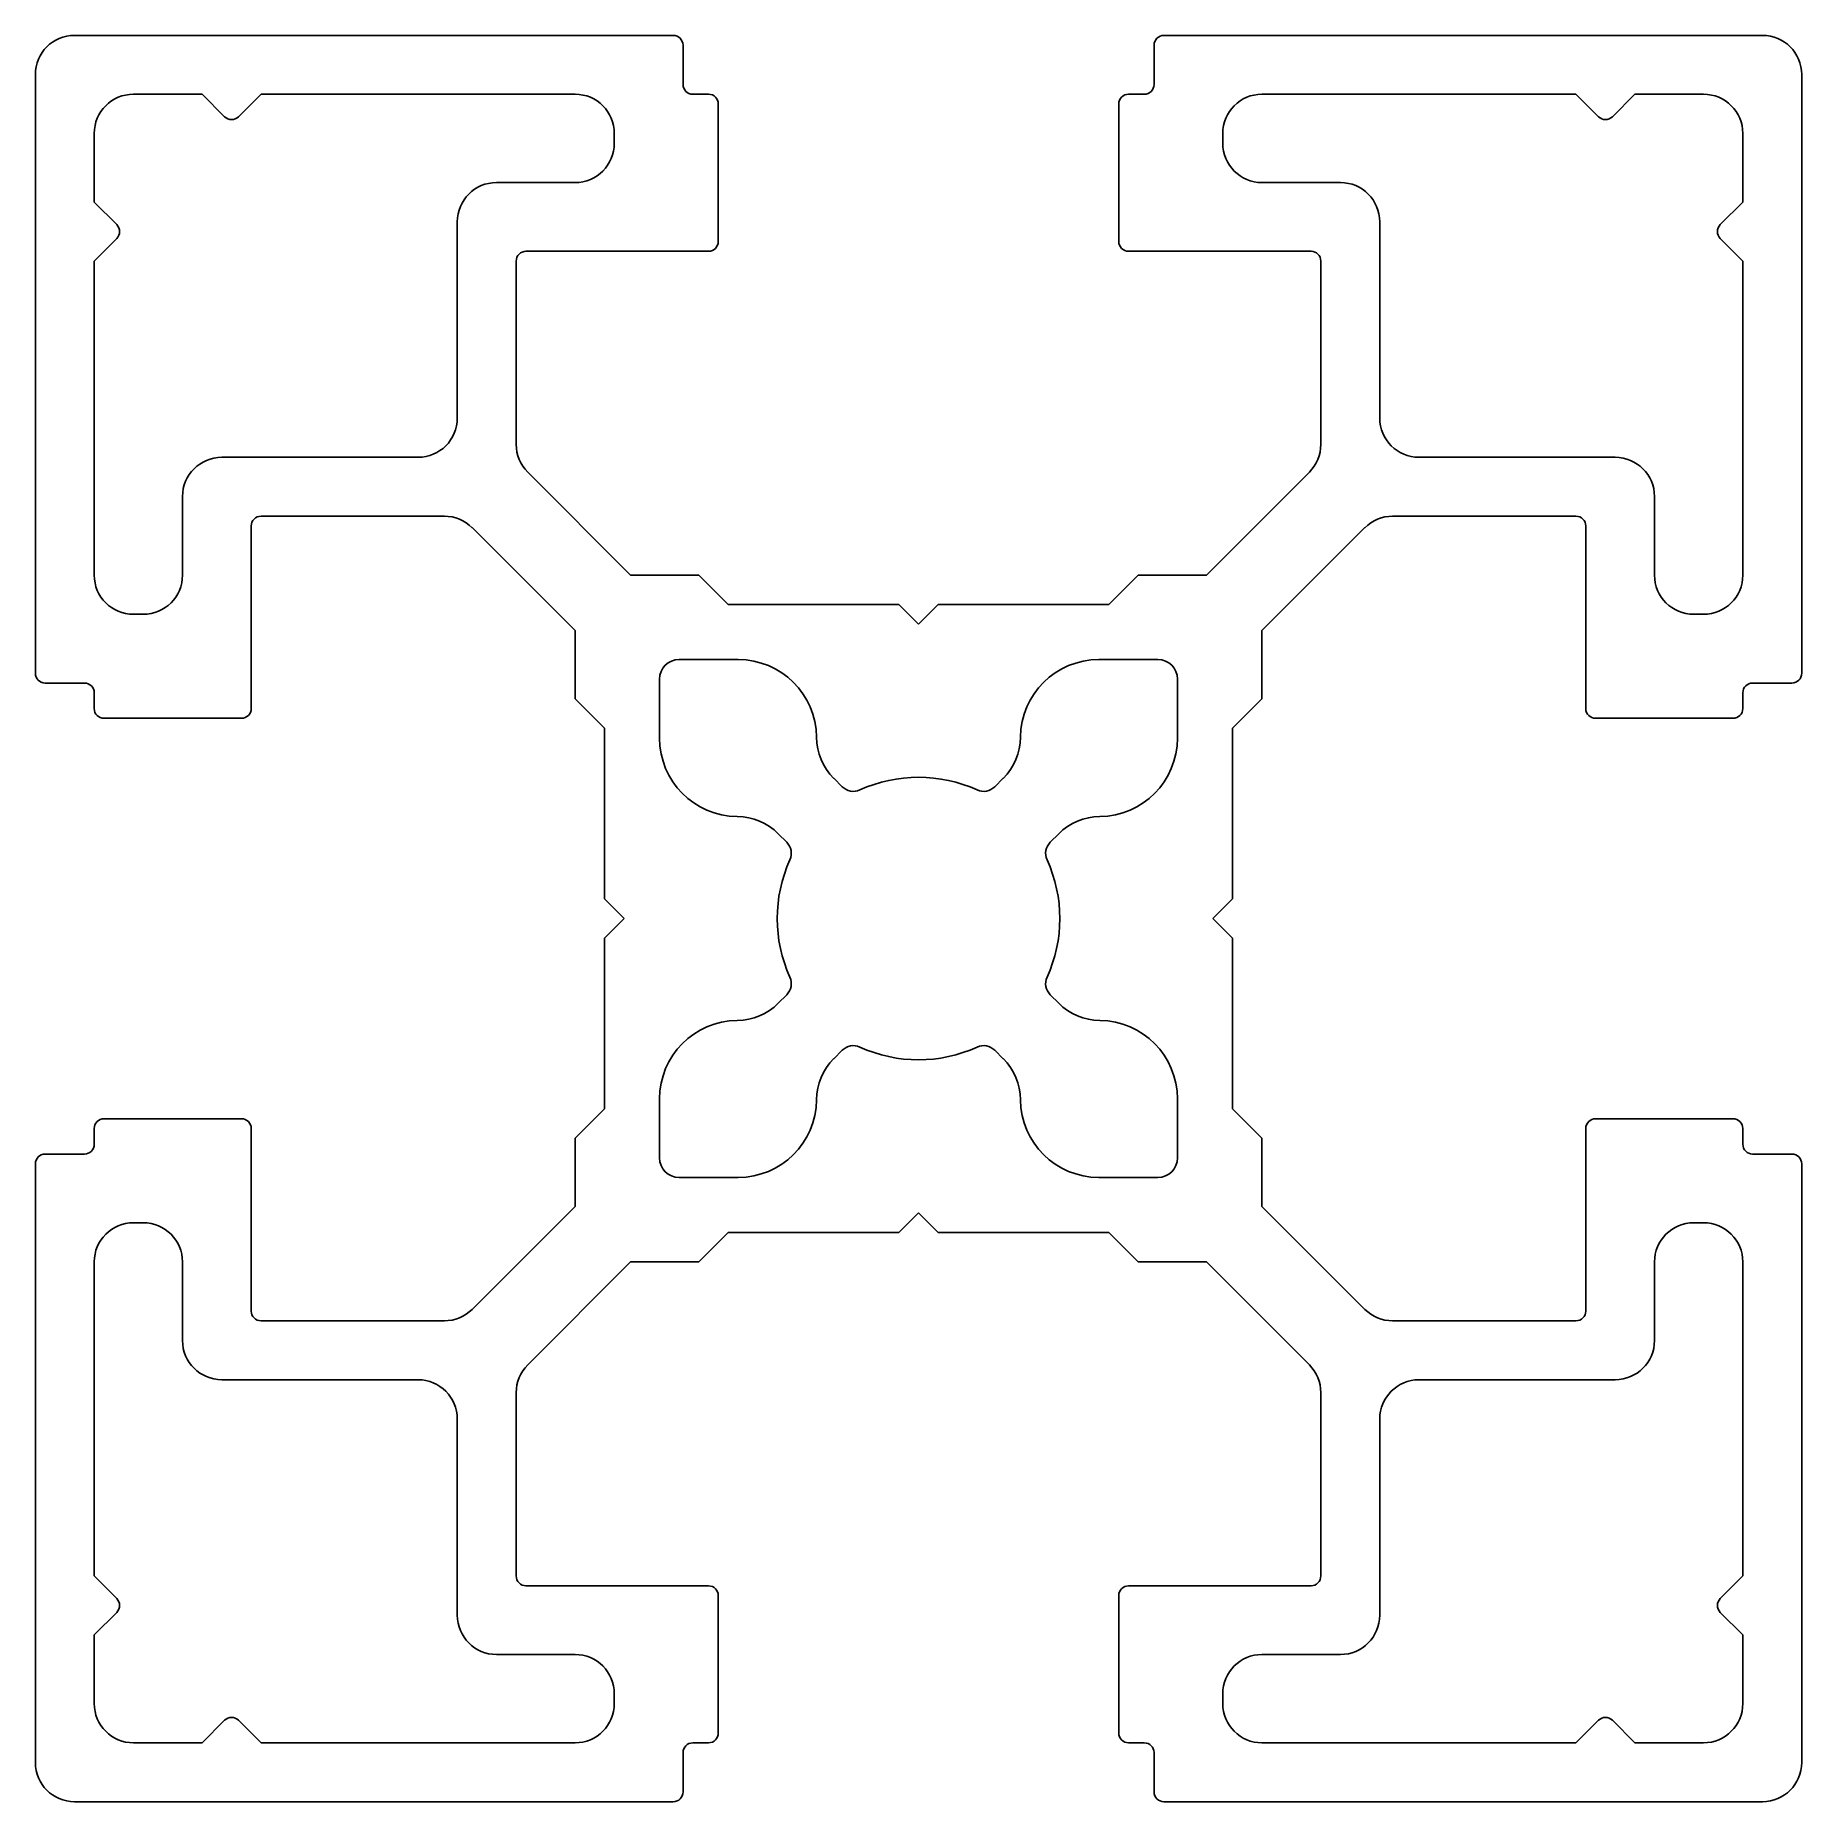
# Model space of a CAD drawing. Extents: x 1469.2 to 1514.2, y 2090 to 2135.
import ezdxf

# ---------------------------------------------------------------- set-up
doc = ezdxf.new("R2010")
doc.units = 0
doc.layers.get('0').update_dxf_attribs({"linetype": 'CONTINUOUS'})

msp = doc.modelspace()

# ---------------------------------------------------------------- linework, layer by layer
for p, q in [((1485.447, 2135.038), (1470.197, 2135.038)), ((1513.197, 2135.038), (1497.947, 2135.038)), ((1485.697, 2134.788), (1485.697, 2133.788)), ((1497.697, 2134.788), (1497.697, 2133.788)), ((1469.197, 2134.038), (1469.197, 2118.788)), ((1514.197, 2118.788), (1514.197, 2134.038)), ((1471.697, 2133.538), (1473.447, 2133.538)), ((1473.447, 2133.538), (1474.02, 2132.965)), ((1474.373, 2132.965), (1474.947, 2133.538)), ((1474.947, 2133.538), (1482.947, 2133.538)), ((1485.947, 2133.538), (1486.347, 2133.538)), ((1497.047, 2133.538), (1497.447, 2133.538)), ((1500.447, 2133.538), (1508.447, 2133.538)), ((1508.447, 2133.538), (1509.02, 2132.965)), ((1509.373, 2132.965), (1509.947, 2133.538)), ((1509.947, 2133.538), (1511.697, 2133.538)), ((1486.597, 2133.288), (1486.597, 2129.788)), ((1496.797, 2129.788), (1496.797, 2133.288)), ((1470.697, 2130.788), (1470.697, 2132.538)), ((1483.947, 2132.538), (1483.947, 2132.288)), ((1499.447, 2132.288), (1499.447, 2132.538)), ((1512.697, 2132.538), (1512.697, 2130.788)), ((1482.947, 2131.288), (1480.947, 2131.288)), ((1502.447, 2131.288), (1500.447, 2131.288)), ((1471.27, 2130.215), (1470.697, 2130.788)), ((1512.697, 2130.788), (1512.123, 2130.215)), ((1470.697, 2129.288), (1471.27, 2129.862)), ((1479.947, 2130.288), (1479.947, 2125.288)), ((1503.447, 2125.288), (1503.447, 2130.288)), ((1512.123, 2129.862), (1512.697, 2129.288)), ((1486.347, 2129.538), (1481.697, 2129.538)), ((1501.697, 2129.538), (1497.047, 2129.538)), ((1470.697, 2121.288), (1470.697, 2129.288)), ((1481.447, 2129.288), (1481.447, 2124.617)), ((1501.947, 2124.617), (1501.947, 2129.288)), ((1512.697, 2129.288), (1512.697, 2121.288)), ((1478.947, 2124.288), (1473.947, 2124.288)), ((1509.447, 2124.288), (1504.447, 2124.288)), ((1481.74, 2123.91), (1484.361, 2121.288)), ((1499.032, 2121.288), (1501.654, 2123.91)), ((1472.947, 2123.288), (1472.947, 2121.288)), ((1510.447, 2121.288), (1510.447, 2123.288)), ((1479.618, 2122.788), (1474.947, 2122.788)), ((1508.447, 2122.788), (1503.775, 2122.788)), ((1474.697, 2122.538), (1474.697, 2117.888)), ((1482.947, 2119.874), (1480.325, 2122.496)), ((1503.068, 2122.496), (1500.447, 2119.874)), ((1508.697, 2117.888), (1508.697, 2122.538)), ((1486.097, 2121.288), (1484.361, 2121.288)), ((1486.847, 2120.538), (1486.097, 2121.288)), ((1497.297, 2121.288), (1496.547, 2120.539)), ((1499.032, 2121.288), (1497.297, 2121.288)), ((1486.847, 2120.538), (1491.197, 2120.539)), ((1491.697, 2120.039), (1491.197, 2120.539)), ((1492.197, 2120.539), (1491.697, 2120.039)), ((1492.197, 2120.539), (1496.547, 2120.539)), ((1471.947, 2120.288), (1471.697, 2120.288)), ((1511.697, 2120.288), (1511.447, 2120.288)), ((1482.947, 2119.874), (1482.947, 2118.138)), ((1500.447, 2118.138), (1500.447, 2119.874)), ((1485.6, 2119.135), (1487.1, 2119.135)), ((1496.293, 2119.135), (1497.793, 2119.135)), ((1485.1, 2117.135), (1485.1, 2118.635)), ((1498.293, 2118.635), (1498.293, 2117.135)), ((1469.447, 2118.538), (1470.447, 2118.538)), ((1470.697, 2117.888), (1470.697, 2118.288)), ((1512.697, 2118.288), (1512.697, 2117.888)), ((1513.947, 2118.538), (1512.947, 2118.538)), ((1482.947, 2118.138), (1483.697, 2117.388)), ((1499.697, 2117.389), (1500.447, 2118.138)), ((1474.447, 2117.638), (1470.947, 2117.638)), ((1483.696, 2113.038), (1483.697, 2117.388)), ((1499.697, 2117.389), (1499.697, 2113.038)), ((1512.447, 2117.638), (1508.947, 2117.638)), ((1489.54, 2116.11), (1489.754, 2115.895)), ((1493.639, 2115.895), (1493.854, 2116.11)), ((1488.34, 2114.481), (1488.125, 2114.695)), ((1495.268, 2114.695), (1495.053, 2114.481)), ((1483.696, 2113.038), (1484.196, 2112.538)), ((1499.197, 2112.538), (1499.697, 2113.038)), ((1484.196, 2112.538), (1483.696, 2112.038)), ((1499.697, 2112.038), (1499.197, 2112.538)), ((1483.696, 2107.688), (1483.696, 2112.038)), ((1499.697, 2112.038), (1499.697, 2107.688)), ((1488.125, 2110.381), (1488.34, 2110.596)), ((1495.053, 2110.596), (1495.268, 2110.381)), ((1489.754, 2109.182), (1489.54, 2108.967)), ((1493.854, 2108.967), (1493.639, 2109.182)), ((1485.1, 2106.442), (1485.1, 2107.942)), ((1498.293, 2107.942), (1498.293, 2106.442)), ((1470.947, 2107.438), (1474.447, 2107.438)), ((1483.696, 2107.688), (1482.947, 2106.938)), ((1500.447, 2106.938), (1499.697, 2107.688)), ((1508.947, 2107.438), (1512.447, 2107.438)), ((1470.697, 2106.788), (1470.697, 2107.188)), ((1474.697, 2107.188), (1474.697, 2102.538)), ((1482.947, 2106.938), (1482.947, 2105.203)), ((1500.447, 2105.203), (1500.447, 2106.938)), ((1508.697, 2102.538), (1508.697, 2107.188)), ((1512.697, 2107.188), (1512.697, 2106.788)), ((1469.447, 2106.538), (1470.447, 2106.538)), ((1513.947, 2106.538), (1512.947, 2106.538)), ((1469.197, 2106.288), (1469.197, 2091.038)), ((1514.197, 2091.038), (1514.197, 2106.288)), ((1487.1, 2105.942), (1485.6, 2105.942)), ((1497.793, 2105.942), (1496.293, 2105.942)), ((1480.325, 2102.581), (1482.947, 2105.203)), ((1500.447, 2105.203), (1503.068, 2102.581)), ((1471.697, 2104.788), (1471.947, 2104.788)), ((1491.197, 2104.538), (1491.697, 2105.038)), ((1491.697, 2105.038), (1492.197, 2104.538)), ((1511.447, 2104.788), (1511.697, 2104.788)), ((1486.097, 2103.788), (1486.846, 2104.538)), ((1491.197, 2104.538), (1486.846, 2104.538)), ((1496.547, 2104.538), (1492.197, 2104.538)), ((1496.547, 2104.538), (1497.297, 2103.788)), ((1470.697, 2095.788), (1470.697, 2103.788)), ((1472.947, 2103.788), (1472.947, 2101.788)), ((1484.361, 2103.788), (1481.74, 2101.167)), ((1484.361, 2103.788), (1486.097, 2103.788)), ((1497.297, 2103.788), (1499.032, 2103.788)), ((1501.654, 2101.167), (1499.032, 2103.788)), ((1510.447, 2101.788), (1510.447, 2103.788)), ((1512.697, 2103.788), (1512.697, 2095.788)), ((1474.947, 2102.288), (1479.618, 2102.288)), ((1503.775, 2102.288), (1508.447, 2102.288)), ((1473.947, 2100.788), (1478.947, 2100.788)), ((1504.447, 2100.788), (1509.447, 2100.788)), ((1481.447, 2100.46), (1481.447, 2095.788)), ((1501.947, 2095.788), (1501.947, 2100.46)), ((1479.947, 2099.788), (1479.947, 2094.788)), ((1503.447, 2094.788), (1503.447, 2099.788)), ((1471.27, 2095.215), (1470.697, 2095.788)), ((1512.697, 2095.788), (1512.123, 2095.215)), ((1481.697, 2095.538), (1486.347, 2095.538)), ((1486.597, 2095.288), (1486.597, 2091.788)), ((1496.797, 2091.788), (1496.797, 2095.288)), ((1497.047, 2095.538), (1501.697, 2095.538)), ((1470.697, 2094.288), (1471.27, 2094.862)), ((1512.123, 2094.862), (1512.697, 2094.288)), ((1470.697, 2092.538), (1470.697, 2094.288)), ((1512.697, 2094.288), (1512.697, 2092.538)), ((1480.947, 2093.788), (1482.947, 2093.788)), ((1500.447, 2093.788), (1502.447, 2093.788)), ((1483.947, 2092.788), (1483.947, 2092.538)), ((1499.447, 2092.538), (1499.447, 2092.788)), ((1474.02, 2092.112), (1473.447, 2091.538)), ((1474.947, 2091.538), (1474.373, 2092.112)), ((1509.02, 2092.112), (1508.447, 2091.538)), ((1509.947, 2091.538), (1509.373, 2092.112)), ((1473.447, 2091.538), (1471.697, 2091.538)), ((1482.947, 2091.538), (1474.947, 2091.538)), ((1485.697, 2090.288), (1485.697, 2091.288)), ((1486.347, 2091.538), (1485.947, 2091.538)), ((1497.447, 2091.538), (1497.047, 2091.538)), ((1497.697, 2090.288), (1497.697, 2091.288)), ((1508.447, 2091.538), (1500.447, 2091.538)), ((1511.697, 2091.538), (1509.947, 2091.538)), ((1470.197, 2090.038), (1485.447, 2090.038)), ((1497.947, 2090.038), (1513.197, 2090.038))]:
    msp.add_line(p, q)
for centre, radius, start, end in [((1470.197, 2134.038), 1, 90, 180), ((1485.447, 2134.788), 0.25, 0, 90), ((1497.947, 2134.788), 0.25, 90, 180), ((1513.197, 2134.038), 1, 0, 90), ((1471.697, 2132.538), 1, 90, 180), ((1482.947, 2132.538), 1, 0, 90), ((1485.947, 2133.788), 0.25, 180, 270), ((1486.347, 2133.288), 0.25, 0, 90), ((1497.047, 2133.288), 0.25, 90, 180), ((1497.447, 2133.788), 0.25, 270, 0), ((1500.447, 2132.538), 1, 90, 180), ((1511.697, 2132.538), 1, 0, 90), ((1474.197, 2133.142), 0.25, 225, 315), ((1509.197, 2133.142), 0.25, 225, 315), ((1482.947, 2132.288), 1, 270, 0), ((1500.447, 2132.288), 1, 180, 270), ((1480.947, 2130.288), 1, 90, 180), ((1502.447, 2130.288), 1, 0, 90), ((1471.093, 2130.038), 0.25, 315, 45), ((1512.3, 2130.038), 0.25, 135, 225), ((1481.697, 2129.288), 0.25, 90, 180), ((1486.347, 2129.788), 0.25, 270, 0), ((1497.047, 2129.788), 0.25, 180, 270), ((1501.697, 2129.288), 0.25, 0, 90), ((1478.947, 2125.288), 1, 270, 0), ((1504.447, 2125.288), 1, 180, 270), ((1482.447, 2124.617), 1, 180, 225), ((1500.947, 2124.617), 1, 315, 360), ((1473.947, 2123.288), 1, 90, 180), ((1509.447, 2123.288), 1, 0, 90), ((1474.947, 2122.538), 0.25, 90, 180), ((1479.618, 2121.788), 1, 45, 90), ((1503.775, 2121.788), 1, 90, 135), ((1508.447, 2122.538), 0.25, 0, 90), ((1471.697, 2121.288), 1, 180, 270), ((1471.947, 2121.288), 1, 270, 0), ((1511.447, 2121.288), 1, 180, 270), ((1511.697, 2121.288), 1, 270, 0), ((1485.6, 2118.635), 0.5, 90, 180), ((1487.1, 2117.135), 2, 0.5847, 90), ((1496.293, 2117.135), 2, 90, 179.4153), ((1497.793, 2118.635), 0.5, 0, 90), ((1469.447, 2118.788), 0.25, 180, 270), ((1513.947, 2118.788), 0.25, 270, 0), ((1470.447, 2118.288), 0.25, 0, 90), ((1512.947, 2118.288), 0.25, 90, 180), ((1470.947, 2117.888), 0.25, 180, 270), ((1474.447, 2117.888), 0.25, 270, 0), ((1508.947, 2117.888), 0.25, 180, 270), ((1512.447, 2117.888), 0.25, 270, 0), ((1487.1, 2117.135), 2, 180, 269.4153), ((1490.6, 2117.17), 1.5, 180.5847, 225), ((1492.793, 2117.17), 1.5, 315, 359.4153), ((1496.293, 2117.135), 2, 270.5847, 360), ((1491.697, 2112.538), 3.6, 65.4873, 114.5127), ((1490.037, 2116.178), 0.4, 225, 294.5127), ((1493.356, 2116.178), 0.4, 245.4873, 315), ((1487.065, 2113.635), 1.5, 45, 89.4153), ((1496.329, 2113.635), 1.5, 90.5847, 135), ((1488.057, 2114.198), 0.4, 335.4873, 45), ((1495.336, 2114.198), 0.4, 135, 204.5127), ((1491.697, 2112.538), 3.6, 155.4873, 204.5127), ((1491.697, 2112.538), 3.6, 335.4873, 24.5127), ((1488.057, 2110.879), 0.4, 315, 24.5127), ((1495.336, 2110.879), 0.4, 155.4873, 225), ((1487.065, 2111.442), 1.5, 270.5847, 315), ((1496.329, 2111.442), 1.5, 225, 269.4153), ((1487.1, 2107.942), 2, 90.5847, 180), ((1496.293, 2107.942), 2, 0, 89.4153), ((1490.037, 2108.899), 0.4, 65.4873, 135), ((1491.697, 2112.538), 3.6, 245.4873, 294.5127), ((1493.356, 2108.899), 0.4, 45, 114.5127), ((1490.6, 2107.907), 1.5, 135, 179.4153), ((1492.793, 2107.907), 1.5, 0.5847, 45), ((1487.1, 2107.942), 2, 270, 359.4153), ((1496.293, 2107.942), 2, 180.5847, 270), ((1470.947, 2107.188), 0.25, 90, 180), ((1474.447, 2107.188), 0.25, 0, 90), ((1508.947, 2107.188), 0.25, 90, 180), ((1512.447, 2107.188), 0.25, 0, 90), ((1469.447, 2106.288), 0.25, 90, 180), ((1470.447, 2106.788), 0.25, 270, 0), ((1512.947, 2106.788), 0.25, 180, 270), ((1513.947, 2106.288), 0.25, 0, 90), ((1485.6, 2106.442), 0.5, 180, 270), ((1497.793, 2106.442), 0.5, 270, 360), ((1471.697, 2103.788), 1, 90, 180), ((1471.947, 2103.788), 1, 0, 90), ((1511.447, 2103.788), 1, 90, 180), ((1511.697, 2103.788), 1, 0, 90), ((1474.947, 2102.538), 0.25, 180, 270), ((1479.618, 2103.288), 1, 270, 315), ((1503.775, 2103.288), 1, 225, 270), ((1508.447, 2102.538), 0.25, 270, 0), ((1473.947, 2101.788), 1, 180, 270), ((1509.447, 2101.788), 1, 270, 360), ((1482.447, 2100.46), 1, 135, 180), ((1500.947, 2100.46), 1, 0, 45), ((1478.947, 2099.788), 1, 0, 90), ((1504.447, 2099.788), 1, 90, 180), ((1481.697, 2095.788), 0.25, 180, 270), ((1501.697, 2095.788), 0.25, 270, 0), ((1471.093, 2095.038), 0.25, 315, 45), ((1486.347, 2095.288), 0.25, 0, 90), ((1497.047, 2095.288), 0.25, 90, 180), ((1512.3, 2095.038), 0.25, 135, 225), ((1480.947, 2094.788), 1, 180, 270), ((1502.447, 2094.788), 1, 270, 360), ((1482.947, 2092.788), 1, 0, 90), ((1500.447, 2092.788), 1, 90, 180), ((1471.697, 2092.538), 1, 180, 270), ((1482.947, 2092.538), 1, 270, 360), ((1500.447, 2092.538), 1, 180, 270), ((1511.697, 2092.538), 1, 270, 360), ((1474.197, 2091.935), 0.25, 45, 135), ((1509.197, 2091.935), 0.25, 45, 135), ((1486.347, 2091.788), 0.25, 270, 0), ((1497.047, 2091.788), 0.25, 180, 270), ((1485.947, 2091.288), 0.25, 90, 180), ((1497.447, 2091.288), 0.25, 0, 90), ((1470.197, 2091.038), 1, 180, 270), ((1513.197, 2091.038), 1, 270, 360), ((1485.447, 2090.288), 0.25, 270, 0), ((1497.947, 2090.288), 0.25, 180, 270)]:
    msp.add_arc(centre, radius, start, end)

doc.saveas('drawing.dxf')
